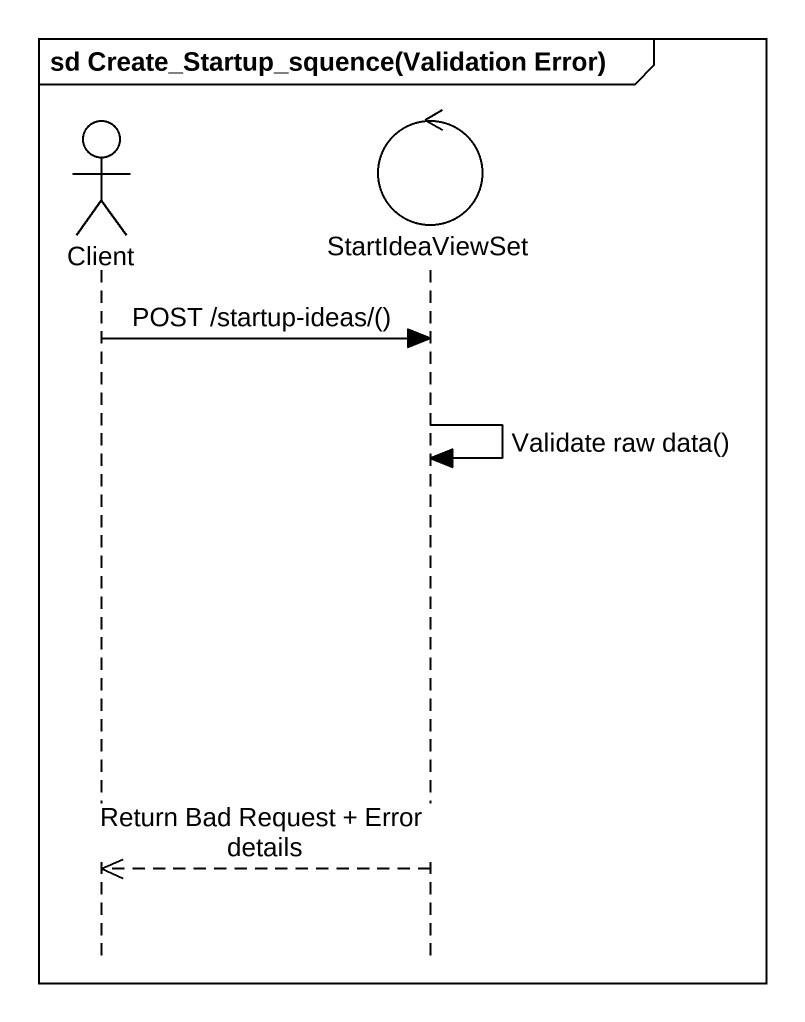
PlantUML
@startuml
mainframe sd Create_Startup_squence(Validation Error)
hide footbox
actor Client
control StartIdeaViewSet

Client -> StartIdeaViewSet : POST /startup-ideas/()
StartIdeaViewSet -> StartIdeaViewSet : Validate raw data()
StartIdeaViewSet -->> Client : Return Bad Request + Error details
@enduml
